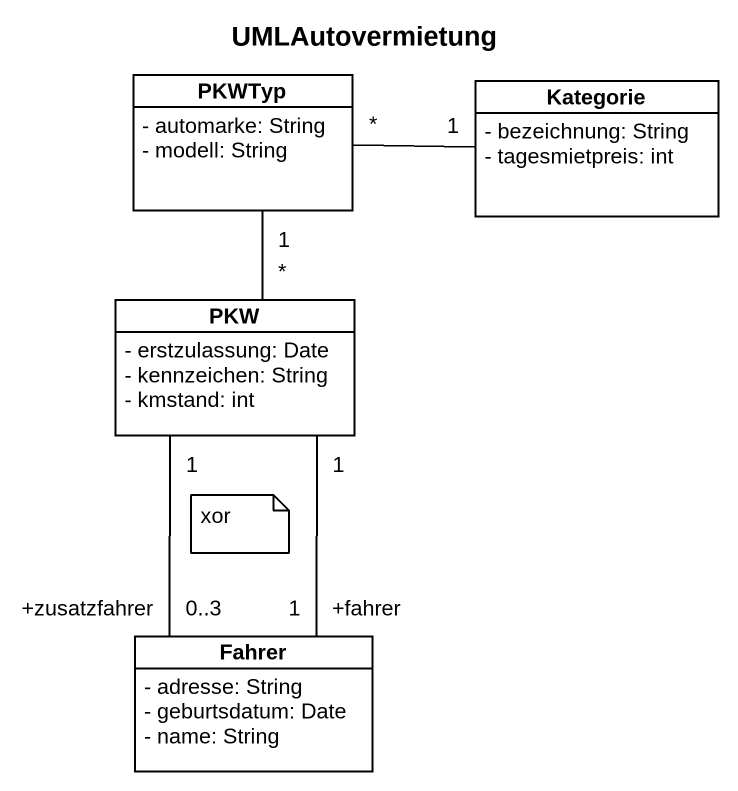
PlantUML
@startuml
title UMLAutovermietung
hide circle
hide empty members
skinparam classAttributeIconSize 0
class PKWTyp {
  - automarke: String
  - modell: String
}
class Kategorie {
  - bezeichnung: String
  - tagesmietpreis: int
}
class PKW {
  - erstzulassung: Date
  - kennzeichen: String
  - kmstand: int
}
class Fahrer {
  - adresse: String
  - geburtsdatum: Date
  - name: String
}
PKWTyp "*" -right- "1" Kategorie
PKW "*" -up- "1" PKWTyp
Fahrer "+zusatzfahrer\n0..3" -up- "1" PKW
Fahrer "+fahrer\n1" -up- "1" PKW
note as N1
  xor
end note
@enduml
